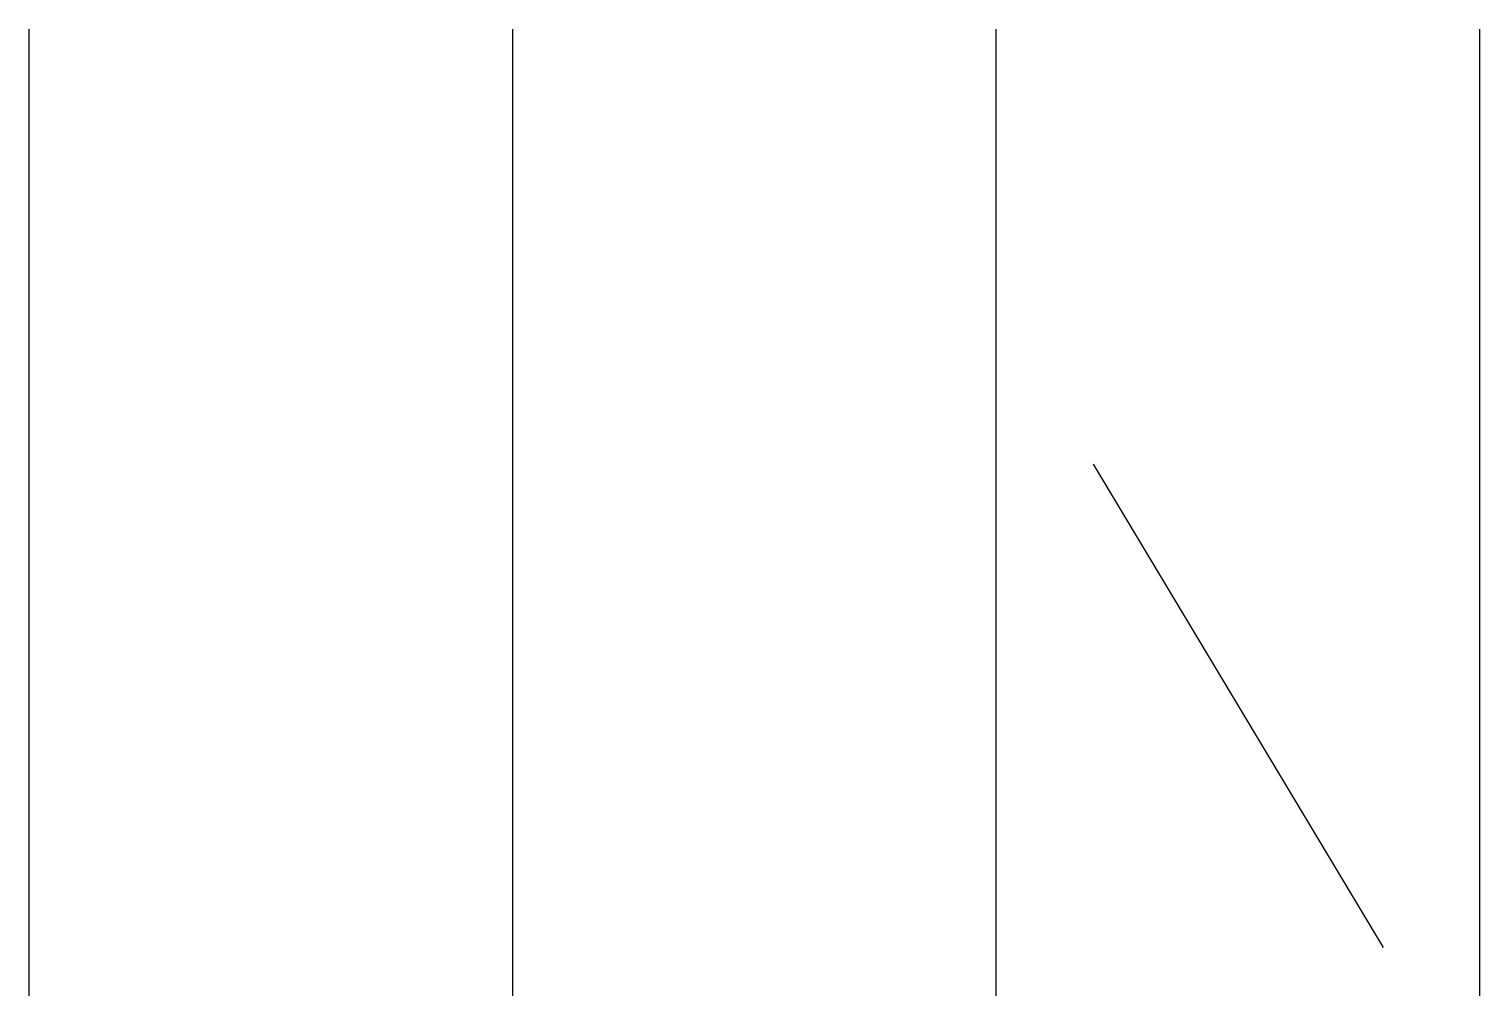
# Model space of a CAD drawing. Header units: millimetres. Extents: x 0 to 30, y 0 to 20.
import ezdxf

# ---------------------------------------------------------------- set-up
doc = ezdxf.new("R2010")
doc.units = ezdxf.units.MM
doc.layers.get('0').update_dxf_attribs({"color": 214, "lineweight": 25, "true_color": 0x800080})
doc.layers.add('1', color=5, linetype='Continuous', lineweight=25, true_color=0x0000ff)

msp = doc.modelspace()

# ---------------------------------------------------------------- linework, layer by layer
at = {"color": 1, "true_color": 0xff0000}
msp.add_line((0, 0), (0, 20), dxfattribs=at)
at = {"color": 3, "true_color": 0x00ff00}
msp.add_line((10, 0), (10, 20), dxfattribs=at)
at = {"color": 5, "true_color": 0x0000ff}
msp.add_line((20, 0), (20, 20), dxfattribs=at)
msp.add_line((30, 0), (30, 20))
at = {"layer": '1'}
msp.add_line((22, 11), (28, 1), dxfattribs=at)

doc.saveas('drawing.dxf')
